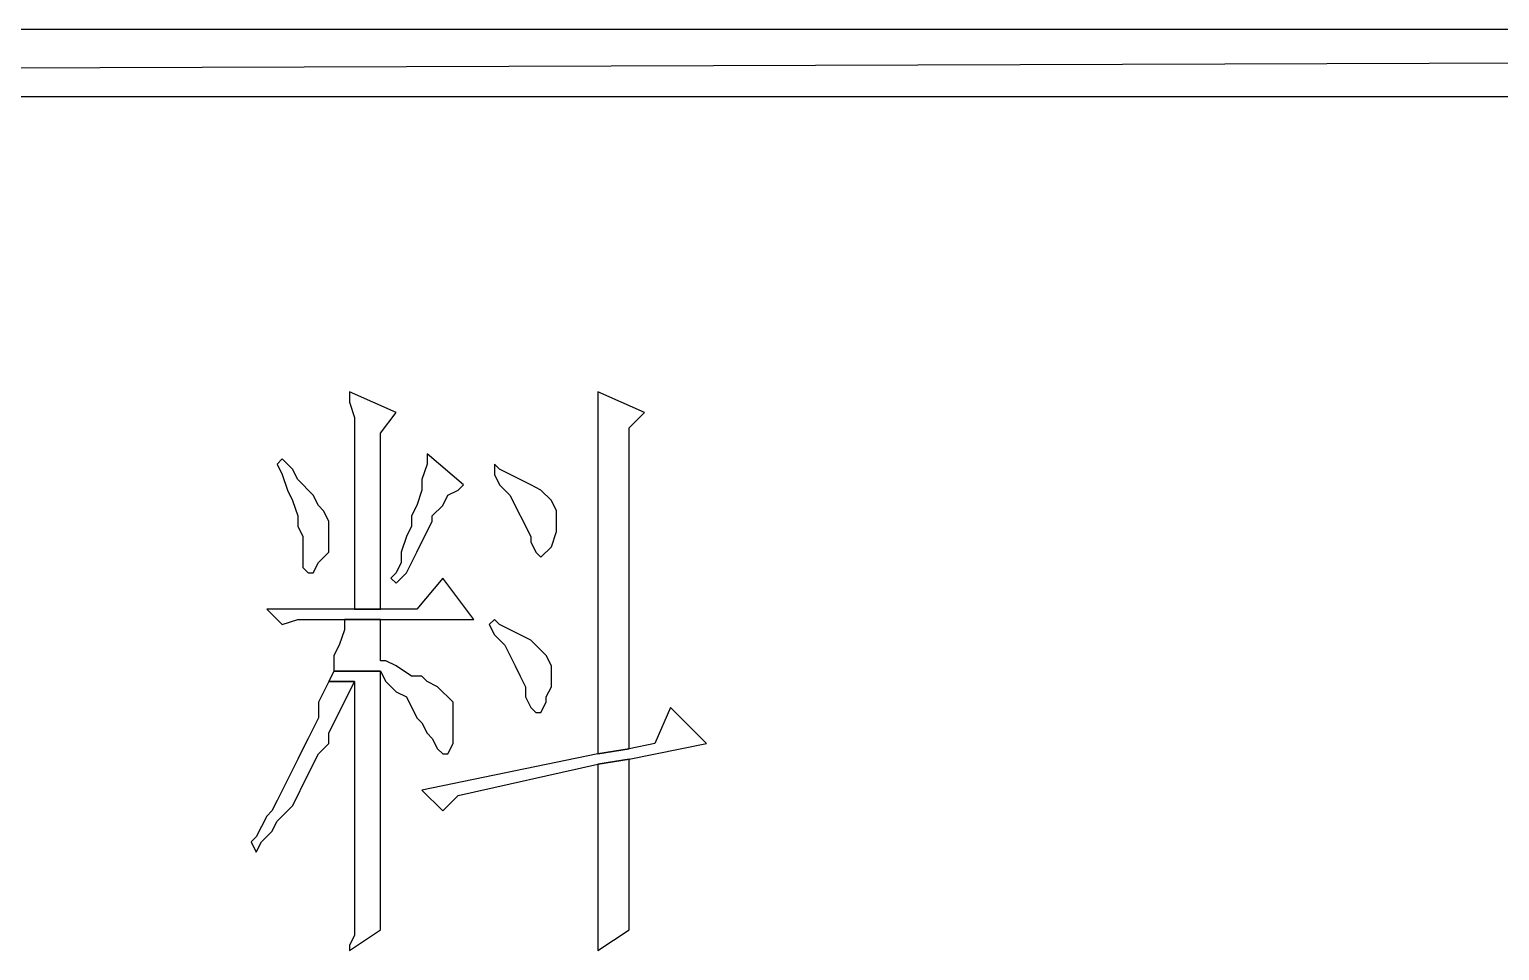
# Model space of a CAD drawing. Extents: x -15.4 to 0.8, y 0.3 to 11.8.
# Drawn here: x -1.8328 to -1.5961, y 1.1911 to 1.3394 of the extents above; entities that cross this region are included whole.
import ezdxf

# ---------------------------------------------------------------- set-up
doc = ezdxf.new("R2010")
doc.units = 0
doc.header["$MEASUREMENT"] = 0
doc.linetypes.add('AUSGEZOGEN', pattern=[0])
doc.layers.get('0').update_dxf_attribs({"linetype": 'AUSGEZOGEN'})

msp = doc.modelspace()

# ---------------------------------------------------------------- linework, layer by layer
for points in [[(-3.26878, 1.3394), (-3.26878, 1.32856), (-3.26878, 1.32856), (0.08122, 1.3394), (-3.26878, 1.3394)], [(-3.26878, 1.32856), (0.08122, 1.3394), (0.08122, 1.3394), (0.08122, 1.32856), (-3.26878, 1.32856)], [(-1.78128, 1.28106), (-1.78128, 1.2794), (-1.78128, 1.2794), (-1.78045, 1.2769), (-1.78045, 1.2769), (-1.78045, 1.24606), (-1.78045, 1.24606), (-1.77628, 1.24606), (-1.77628, 1.24606), (-1.77628, 1.2744), (-1.77628, 1.2744), (-1.77378, 1.27773), (-1.78128, 1.28106)], [(-1.74128, 1.28106), (-1.74128, 1.22273), (-1.74128, 1.22273), (-1.73628, 1.22356), (-1.73628, 1.22356), (-1.73628, 1.27523), (-1.73628, 1.27523), (-1.73378, 1.27773), (-1.74128, 1.28106)], [(-1.76878, 1.27106), (-1.76878, 1.2694), (-1.76878, 1.2694), (-1.76961, 1.2669), (-1.76961, 1.2669), (-1.76961, 1.26523), (-1.76961, 1.26523), (-1.77045, 1.26273), (-1.77045, 1.26273), (-1.77128, 1.26106), (-1.77128, 1.26106), (-1.77128, 1.2594), (-1.77128, 1.2594), (-1.77211, 1.25773), (-1.77211, 1.25773), (-1.77295, 1.25523), (-1.77295, 1.25523), (-1.77295, 1.25356), (-1.77295, 1.25356), (-1.77378, 1.2519), (-1.77378, 1.2519), (-1.77461, 1.25106), (-1.77461, 1.25106), (-1.77378, 1.25023), (-1.77378, 1.25023), (-1.77211, 1.2519), (-1.77211, 1.2519), (-1.77045, 1.25523), (-1.77045, 1.25523), (-1.76961, 1.2569), (-1.76961, 1.2569), (-1.76878, 1.25856), (-1.76878, 1.25856), (-1.76795, 1.26023), (-1.76795, 1.26023), (-1.76795, 1.26106), (-1.76795, 1.26106), (-1.76628, 1.26273), (-1.76628, 1.26273), (-1.76545, 1.2644), (-1.76545, 1.2644), (-1.76378, 1.26523), (-1.76378, 1.26523), (-1.76295, 1.26606), (-1.76878, 1.27106)], [(-1.79211, 1.27023), (-1.79295, 1.2694), (-1.79295, 1.2694), (-1.79211, 1.26773), (-1.79211, 1.26773), (-1.79128, 1.26523), (-1.79128, 1.26523), (-1.79045, 1.26356), (-1.79045, 1.26356), (-1.78961, 1.26106), (-1.78961, 1.26106), (-1.78961, 1.2594), (-1.78961, 1.2594), (-1.78878, 1.25773), (-1.78878, 1.25773), (-1.78878, 1.25273), (-1.78878, 1.25273), (-1.78795, 1.2519), (-1.78795, 1.2519), (-1.78711, 1.2519), (-1.78711, 1.2519), (-1.78628, 1.25356), (-1.78628, 1.25356), (-1.78461, 1.25523), (-1.78461, 1.25523), (-1.78461, 1.26023), (-1.78461, 1.26023), (-1.78545, 1.2619), (-1.78545, 1.2619), (-1.78628, 1.26273), (-1.78628, 1.26273), (-1.78711, 1.2644), (-1.78711, 1.2644), (-1.78961, 1.2669), (-1.78961, 1.2669), (-1.79045, 1.26856), (-1.79211, 1.27023)], [(-1.75795, 1.2694), (-1.75795, 1.26773), (-1.75795, 1.26773), (-1.75711, 1.26606), (-1.75711, 1.26606), (-1.75545, 1.2644), (-1.75545, 1.2644), (-1.75211, 1.25773), (-1.75211, 1.25773), (-1.75211, 1.2569), (-1.75211, 1.2569), (-1.75128, 1.25523), (-1.75128, 1.25523), (-1.75045, 1.2544), (-1.75045, 1.2544), (-1.74878, 1.25606), (-1.74878, 1.25606), (-1.74795, 1.25856), (-1.74795, 1.25856), (-1.74795, 1.2619), (-1.74795, 1.2619), (-1.74878, 1.26356), (-1.74878, 1.26356), (-1.75045, 1.26523), (-1.75045, 1.26523), (-1.75211, 1.26606), (-1.75211, 1.26606), (-1.75378, 1.2669), (-1.75378, 1.2669), (-1.75711, 1.26856), (-1.75795, 1.2694)], [(-1.76628, 1.25106), (-1.77045, 1.24606), (-1.77045, 1.24606), (-1.79461, 1.24606), (-1.79461, 1.24606), (-1.79211, 1.24356), (-1.79211, 1.24356), (-1.78961, 1.2444), (-1.78961, 1.2444), (-1.76128, 1.2444), (-1.76628, 1.25106)], [(-1.77628, 1.2444), (-1.78211, 1.2444), (-1.78211, 1.2444), (-1.78211, 1.24273), (-1.78211, 1.24273), (-1.78295, 1.24023), (-1.78295, 1.24023), (-1.78378, 1.23856), (-1.78378, 1.23856), (-1.78378, 1.23606), (-1.78378, 1.23606), (-1.77628, 1.23606), (-1.77628, 1.23606), (-1.77545, 1.2344), (-1.77545, 1.2344), (-1.77378, 1.23273), (-1.77378, 1.23273), (-1.77211, 1.2319), (-1.77211, 1.2319), (-1.77045, 1.22856), (-1.77045, 1.22856), (-1.76961, 1.22773), (-1.76961, 1.22773), (-1.76878, 1.22606), (-1.76878, 1.22606), (-1.76795, 1.22523), (-1.76795, 1.22523), (-1.76711, 1.22356), (-1.76711, 1.22356), (-1.76628, 1.22273), (-1.76628, 1.22273), (-1.76545, 1.22273), (-1.76545, 1.22273), (-1.76461, 1.2244), (-1.76461, 1.2244), (-1.76461, 1.23106), (-1.76461, 1.23106), (-1.76711, 1.23356), (-1.76711, 1.23356), (-1.76878, 1.2344), (-1.76878, 1.2344), (-1.76961, 1.23523), (-1.76961, 1.23523), (-1.77128, 1.23523), (-1.77128, 1.23523), (-1.77378, 1.2369), (-1.77378, 1.2369), (-1.77545, 1.23773), (-1.77545, 1.23773), (-1.77628, 1.23773), (-1.77628, 1.2444)], [(-1.75795, 1.2444), (-1.75878, 1.24356), (-1.75878, 1.24356), (-1.75795, 1.2419), (-1.75795, 1.2419), (-1.75628, 1.24023), (-1.75628, 1.24023), (-1.75461, 1.2369), (-1.75461, 1.2369), (-1.75378, 1.23523), (-1.75378, 1.23523), (-1.75295, 1.23356), (-1.75295, 1.23356), (-1.75295, 1.2319), (-1.75295, 1.2319), (-1.75211, 1.23023), (-1.75211, 1.23023), (-1.75128, 1.2294), (-1.75128, 1.2294), (-1.75045, 1.2294), (-1.75045, 1.2294), (-1.74961, 1.23106), (-1.74961, 1.23106), (-1.74961, 1.2319), (-1.74961, 1.2319), (-1.74878, 1.23356), (-1.74878, 1.23356), (-1.74878, 1.2369), (-1.74878, 1.2369), (-1.74961, 1.23856), (-1.74961, 1.23856), (-1.75211, 1.24106), (-1.75211, 1.24106), (-1.75711, 1.24356), (-1.75795, 1.2444)], [(-1.78378, 1.23606), (-1.78461, 1.2344), (-1.78461, 1.2344), (-1.78045, 1.2344), (-1.78045, 1.2344), (-1.78045, 1.19356), (-1.78045, 1.19356), (-1.78128, 1.1919), (-1.78128, 1.1919), (-1.78128, 1.19106), (-1.78128, 1.19106), (-1.77628, 1.1944), (-1.77628, 1.1944), (-1.77628, 1.23606), (-1.78378, 1.23606)], [(-1.78461, 1.2344), (-1.78628, 1.23106), (-1.78628, 1.23106), (-1.78628, 1.22856), (-1.78628, 1.22856), (-1.78795, 1.22523), (-1.78795, 1.22523), (-1.78878, 1.22356), (-1.78878, 1.22356), (-1.78961, 1.2219), (-1.78961, 1.2219), (-1.79295, 1.21523), (-1.79295, 1.21523), (-1.79378, 1.21356), (-1.79378, 1.21356), (-1.79461, 1.21273), (-1.79461, 1.21273), (-1.79628, 1.2094), (-1.79628, 1.2094), (-1.79711, 1.20856), (-1.79711, 1.20856), (-1.79628, 1.2069), (-1.79628, 1.2069), (-1.79545, 1.20856), (-1.79545, 1.20856), (-1.79378, 1.21023), (-1.79378, 1.21023), (-1.79295, 1.2119), (-1.79295, 1.2119), (-1.79045, 1.2144), (-1.79045, 1.2144), (-1.78961, 1.21606), (-1.78961, 1.21606), (-1.78878, 1.21773), (-1.78878, 1.21773), (-1.78628, 1.22273), (-1.78628, 1.22273), (-1.78461, 1.2244), (-1.78461, 1.2244), (-1.78461, 1.22606), (-1.78461, 1.22606), (-1.78045, 1.2344), (-1.78461, 1.2344)], [(-1.72961, 1.23023), (-1.73211, 1.2244), (-1.73211, 1.2244), (-1.73628, 1.22356), (-1.73628, 1.22356), (-1.74128, 1.22273), (-1.74128, 1.22273), (-1.76961, 1.2169), (-1.76961, 1.2169), (-1.76628, 1.21356), (-1.76628, 1.21356), (-1.76378, 1.21606), (-1.76378, 1.21606), (-1.74128, 1.22106), (-1.74128, 1.22106), (-1.73628, 1.2219), (-1.73628, 1.2219), (-1.72378, 1.2244), (-1.72961, 1.23023)], [(-1.73628, 1.2219), (-1.74128, 1.22106), (-1.74128, 1.22106), (-1.74128, 1.19106), (-1.74128, 1.19106), (-1.73628, 1.1944), (-1.73628, 1.1944), (-1.73628, 1.2194), (-1.73628, 1.2219)]]:
    msp.add_lwpolyline(points)

doc.saveas('drawing.dxf')
